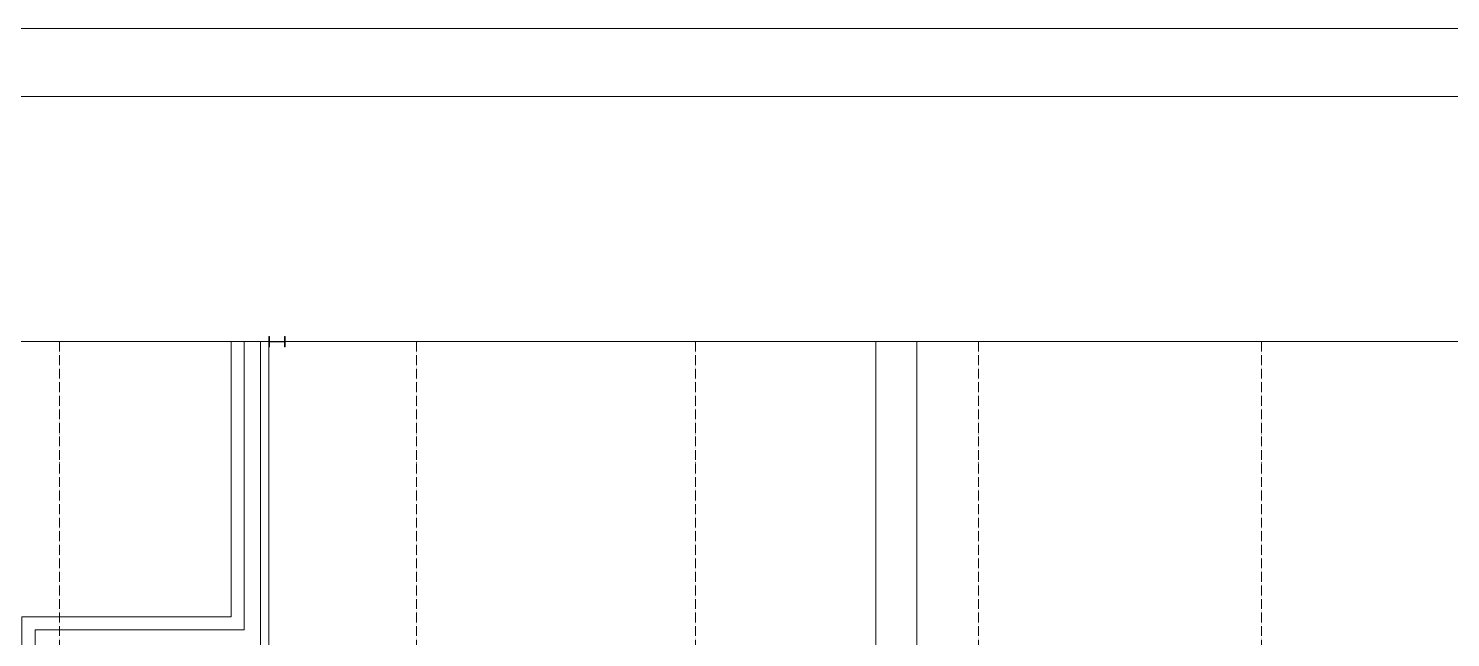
# Model space of a CAD drawing. Header units: millimetres. Extents: x 163705 to 1616509, y 81827 to 302547.
# Drawn here: x 323561 to 358232, y 165648 to 180492 of the extents above; entities that cross this region are included whole.
import ezdxf

# ---------------------------------------------------------------- set-up
doc = ezdxf.new("R2010")
doc.units = ezdxf.units.MM
doc.header["$LTSCALE"] = 10
doc.linetypes.add('ACAD_ISO05W100', pattern=[33, 24, -3, 0, -3, 0, -3])
for name, color, linetype, lineweight in [('1-双点线', 8, 'ACAD_ISO05W100', 0), ('1-图框层', 7, 'Continuous', 0), ('1-建筑轮廓', 7, 'Continuous', 20)]:
    doc.layers.add(name, color=color, linetype=linetype, lineweight=lineweight)

# ---------------------------------------------------------------- blocks, each defined once
blk = doc.blocks.new('G$C5C029050')
for p, q in [((8018.6, 77039.4), (8018.6, 69039.4)), ((22818.6, 77039.4), (22818.6, 9039.4)), ((23818.6, 77039.4), (23818.6, 9039.4))]:
    blk.add_line(p, q)
for points in [[(92688.6, 77039.4), (69193.6, 77039.4), (69043.6, 77639.4), (68743.6, 76439.4), (68593.6, 77039.4), (0, 77039.4)], [(8418.6, 76914.4), (8398.4, 76914.4), (8398.4, 77033.4), (8038.8, 77033.4), (8038.8, 76914.4), (8018.6, 76914.4), (8018.6, 77164.4), (8038.8, 77164.4), (8038.8, 77045.5), (8398.4, 77045.5), (8398.4, 77164.4), (8418.6, 77164.4), (8418.6, 76914.4)]]:
    blk.add_lwpolyline(points)
at = {"layer": '1-双点线'}
for p, q in [((2918.6, 77039.4), (2918.6, 5439.4)), ((11618.6, 77039.4), (11618.6, 45039.4)), ((18418.6, 77039.4), (18418.6, 45039.4)), ((25318.6, 77039.4), (25318.6, 45039.4)), ((32218.6, 77039.4), (32218.6, 45039.4))]:
    blk.add_line(p, q, dxfattribs=at)
at = {"layer": '1-建筑轮廓'}
for points in [[(7098.6, 77039.4), (7098.6, 70334.4), (1998.6, 70334.4), (1998.6, 8119.4), (8918.6, 8119.4)], [(7418.6, 77039.4), (7418.6, 70014.4), (2318.6, 70014.4), (2318.6, 8439.4), (8918.6, 8439.4)], [(7818.6, 77039.4), (7818.6, 69614.4), (2718.6, 69614.4), (2718.6, 8839.4), (59793.6, 8839.4), (59793.6, 9628.2), (86618.6, 20822.7)]]:
    blk.add_lwpolyline(points, dxfattribs=at)

msp = doc.modelspace()

# ---------------------------------------------------------------- linework, layer by layer
at = {"layer": '1-图框层'}
msp.add_lwpolyline([(443090.596, 180492.157), (303397.925, 180492.157), (303397.925, 81826.94), (443090.596, 81826.94)], close=True, dxfattribs=at)
msp.add_lwpolyline([(307550.501, 178831.126), (307550.501, 83487.971), (441429.566, 83487.971), (441429.566, 178831.126), (307550.501, 178831.126)], dxfattribs=at)

# ---------------------------------------------------------------- block references
at = {"layer": '1-建筑轮廓'}
msp.add_blockref('G$C5C029050', (321401.911, 95820.209), dxfattribs=at)

doc.saveas('drawing.dxf')
